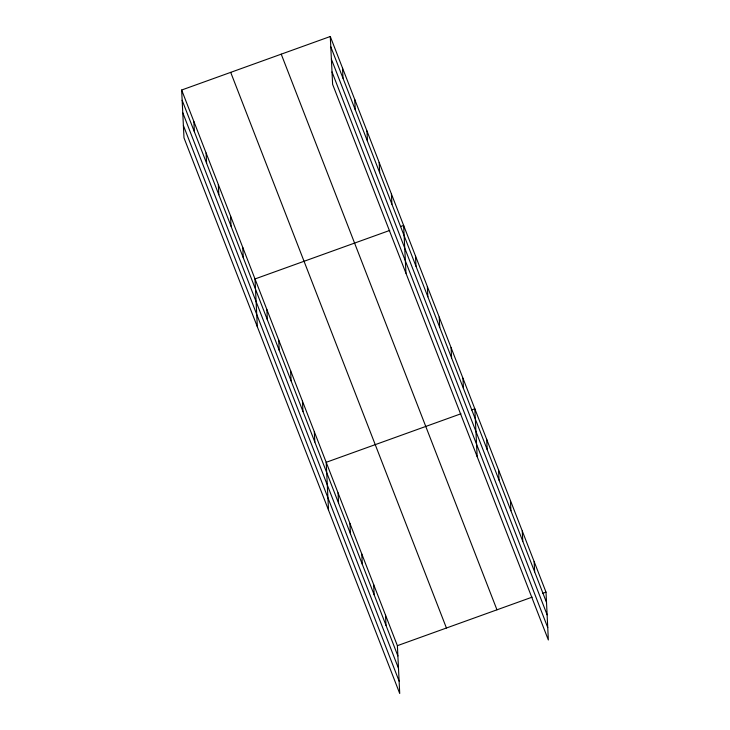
<?xml version="1.0" encoding="UTF-8"?>
<svg xmlns="http://www.w3.org/2000/svg" width="730" height="730" viewBox="0 0 730 730"><rect width="100%" height="100%" fill="white"/><g stroke="black" fill="none" stroke-linecap="round" stroke-linejoin="round"><path stroke-width="1.09" d="M181.651 90.027L397.385 645.676L399.721 693.5L183.987 137.851L181.651 90.027L330.279 36.5L546.013 592.149L548.349 639.973L332.615 84.324L330.279 36.5M389.765 230.415L254.998 278.951L257.334 326.775M400.432 226.574L403.626 225.424L405.971 273.239M460.959 413.773L326.191 462.309L328.527 510.133M471.626 409.941L474.819 408.782L477.164 456.606M397.385 645.676L532.152 597.14M542.81 593.298L546.013 592.149M330.781 46.775L546.514 602.423M331.393 59.166L547.126 614.815M332.013 71.932L547.746 627.581M281.232 54.166L496.966 609.815M230.698 72.361L446.431 628.01M182.153 100.302L397.887 655.951M182.755 112.694L398.489 668.342M183.385 125.46L399.109 681.108M534.15 561.589L534.652 571.864M522.279 531.029L522.78 541.304M510.416 500.47L510.918 510.735M498.553 469.91L499.055 480.176M486.691 439.341L487.193 449.616M462.957 378.222L463.459 388.497M451.094 347.662L451.596 357.937M439.223 317.103L439.725 327.378M427.36 286.543L427.862 296.818M415.498 255.984L416 266.258M391.408 193.934L391.91 204.208M379.18 162.443L379.682 172.718M366.953 130.962L367.455 141.237M385.513 615.116L386.015 625.391M354.734 99.472L355.236 109.746M373.651 584.557L374.152 594.831M342.507 67.99L343.009 78.256M361.788 553.997L362.29 564.272M349.916 523.437L350.418 533.703M338.054 492.878L338.556 503.143M314.32 431.749L314.822 442.024M302.457 401.19L302.959 411.464M290.595 370.63L291.097 380.905M278.723 340.07L279.234 350.345M266.861 309.511L267.363 319.786M242.771 247.461L243.273 257.736M230.543 215.98L231.054 226.245M218.325 184.489L218.827 194.764M206.097 152.999L206.599 163.274M193.87 121.518L194.372 131.783"/></g></svg>
